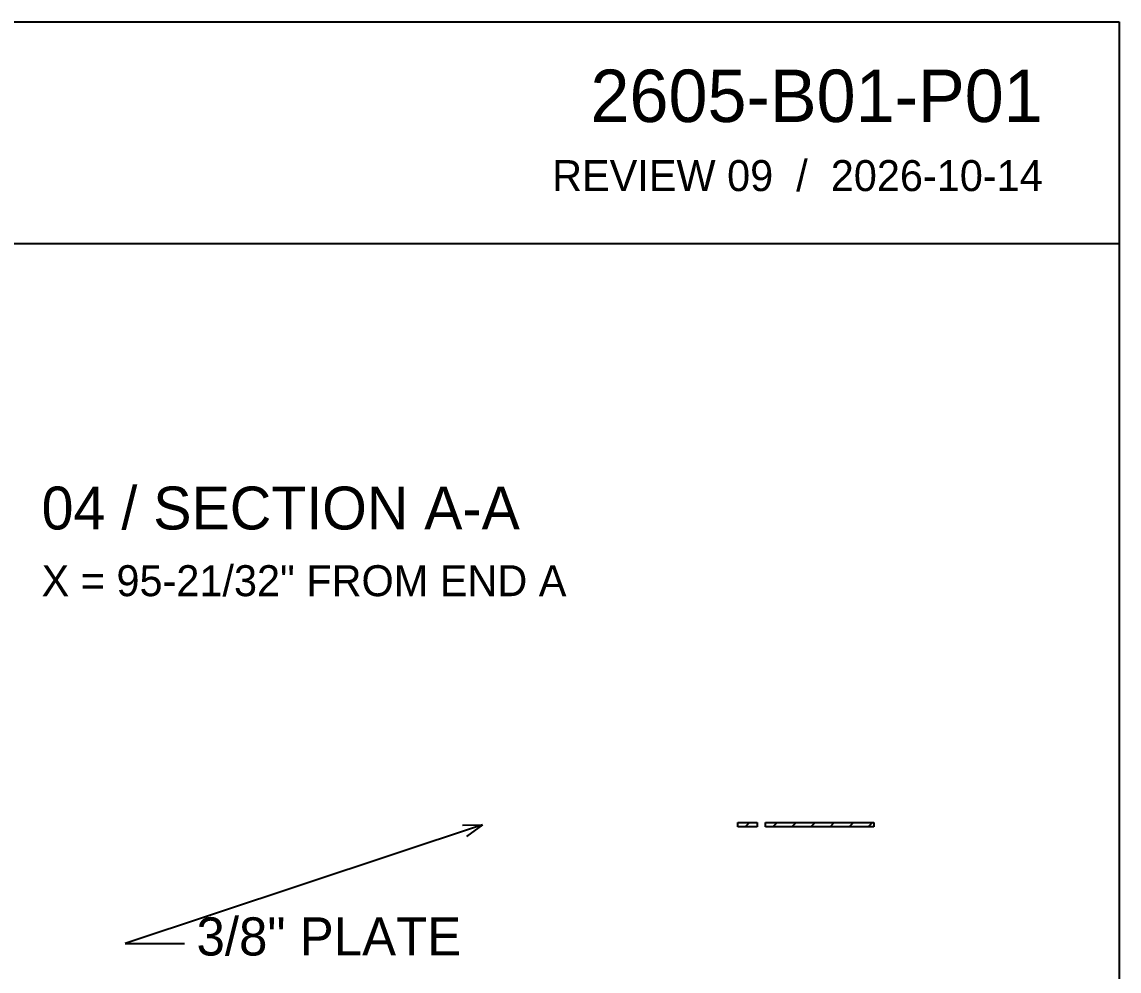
# Model space of a CAD drawing. Header units: inches. Extents: x 8 to 536, y 8 to 344.
# Drawn here: x 434.2 to 536.4, y 255.9 to 344.4 of the extents above; entities that cross this region are included whole.
import ezdxf
from ezdxf.enums import TextEntityAlignment as Align

# ---------------------------------------------------------------- set-up
doc = ezdxf.new("R2010")
doc.units = ezdxf.units.IN
doc.header["$MEASUREMENT"] = 0

msp = doc.modelspace()

# ---------------------------------------------------------------- linework, layer by layer
at = {"layer": 'ANNOTATION'}
for p, q in [((477.11, 269.58), (443.78, 258.49)), ((475.25, 269.54), (477.11, 269.58)), ((477.11, 269.58), (475.6, 268.49)), ((443.78, 258.49), (449.33, 258.49))]:
    msp.add_line(p, q, dxfattribs=at)
at = {"layer": 'OUTLINE'}
for p, q in [((7.56, 344.44), (536.44, 344.44)), ((536.44, 344.44), (536.44, 7.56)), ((7.56, 323.78), (536.44, 323.78)), ((500.91, 269.78), (502.72, 269.78)), ((500.91, 269.38), (500.91, 269.78)), ((502.72, 269.38), (500.91, 269.38)), ((501.58, 269.38), (501.98, 269.78)), ((502.72, 269.78), (502.72, 269.38)), ((503.5, 269.78), (513.58, 269.78)), ((503.5, 269.38), (503.5, 269.78)), ((513.58, 269.38), (503.5, 269.38)), ((504.16, 269.38), (504.56, 269.78)), ((505.94, 269.38), (506.34, 269.78)), ((507.72, 269.38), (508.12, 269.78)), ((509.5, 269.38), (509.9, 269.78)), ((511.28, 269.38), (511.68, 269.78)), ((513.05, 269.38), (513.45, 269.78)), ((513.58, 269.78), (513.58, 269.38))]:
    msp.add_line(p, q, dxfattribs=at)

# ---------------------------------------------------------------- texts
at = {"layer": 'ANNOTATION'}
for s, height, p in [('2605-B01-P01', 4.8889, (529.33, 335.11)), ('REVIEW 09  /  2026-10-14', 2.8889, (529.33, 328.67))]:
    msp.add_text(s, height=height, dxfattribs=at).set_placement(p, align=Align.RIGHT)
for s, height, p in [('04 / SECTION A-A', 4, (436, 297.11)), ('X = 95-21/32" FROM END A', 2.8889, (436, 290.89)), ('3/8" PLATE', 3.556, (450.44, 257.38))]:
    msp.add_text(s, height=height, dxfattribs=at).set_placement(p)

doc.saveas('drawing.dxf')
